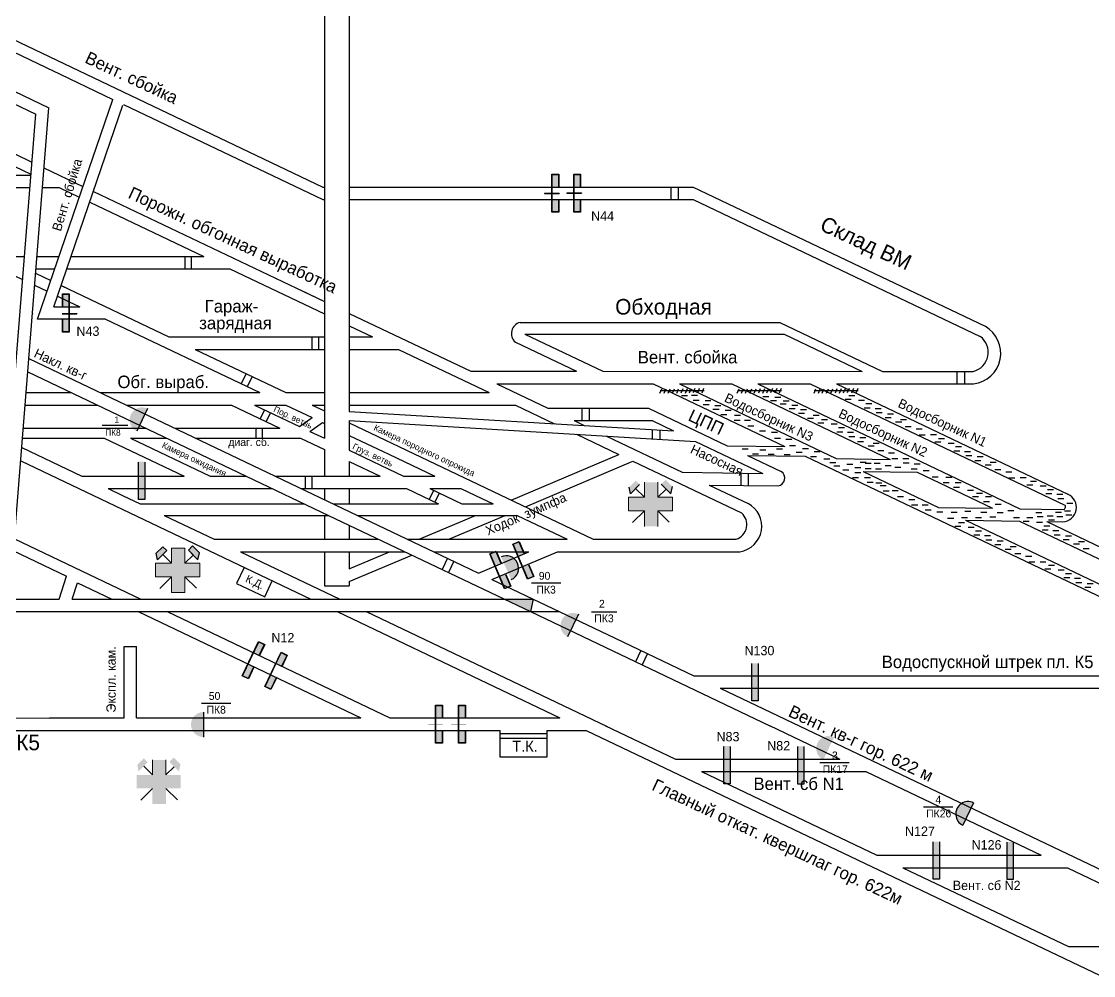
# Model space of a CAD drawing. Header units: millimetres. Extents: x -1214 to 292, y -473 to 324.
# Drawn here: x -531.7 to -187.9, y -313 to -7.1 of the extents above; entities that cross this region are included whole.
import ezdxf

# ---------------------------------------------------------------- set-up
doc = ezdxf.new("R2010")
doc.units = ezdxf.units.MM
for name, color, linetype in [('Двери', 7, 'Continuous'), ('Заслоны', 7, 'Continuous'), ('Номера перемычек', 7, 'Continuous'), ('Перемычки', 7, 'Continuous'), ('Пожарные арки', 7, 'Continuous'), ('Пункты ВГК', 7, 'Continuous')]:
    doc.layers.add(name, color=color, linetype=linetype)

msp = doc.modelspace()

# ---------------------------------------------------------------- hatches: boundary and pattern name
for points in [[(-367.56, -192.29), (-376.85, -192.29), (-368.46, -196.29)], [(-401.26, -232.31), (-401.26, -232.46), (-398.94, -232.46), (-398.94, -232.31)], [(-396.58, -232.46), (-396.58, -232.31), (-398.84, -232.31), (-398.84, -232.46)], [(-393.85, -232.31), (-393.85, -232.46), (-391.53, -232.46), (-391.53, -232.31)], [(-389.17, -232.46), (-389.17, -232.31), (-391.43, -232.31), (-391.43, -232.46)]]:
    msp.add_hatch(color=256).paths.add_polyline_path(points)
at = {"layer": 'Двери'}
h = msp.add_hatch(color=256, dxfattribs=at)
h.paths.add_polyline_path([(-359.41, -60.15), (-359.41, -56.05), (-361.61, -56.05), (-361.61, -60.15), (-361.51, -60.15), (-361.51, -56.15), (-359.51, -56.15), (-359.51, -60.15)])
h.paths.add_polyline_path([(-361.51, -64.15), (-361.51, -60.15), (-361.61, -60.15), (-361.61, -64.15)])
h.paths.add_polyline_path([(-359.41, -68.25), (-359.41, -64.15), (-359.51, -64.15), (-359.51, -68.15), (-361.51, -68.15), (-361.51, -64.15), (-361.61, -64.15), (-361.61, -68.25)])
h = msp.add_hatch(color=3, dxfattribs=at)
h.paths.add_polyline_path([(-359.51, -56.15), (-361.51, -56.15), (-361.51, -60.15), (-359.51, -60.15)])
h.paths.add_polyline_path([(-361.51, -68.15), (-359.51, -68.15), (-359.51, -64.15), (-361.51, -64.15)])
h = msp.add_hatch(color=256, dxfattribs=at)
h.paths.add_polyline_path([(-352.39, -60.15), (-352.39, -56.05), (-354.59, -56.05), (-354.59, -60.15), (-354.49, -60.15), (-354.49, -56.15), (-352.49, -56.15), (-352.49, -60.15)])
h.paths.add_polyline_path([(-354.49, -64.15), (-354.49, -60.15), (-354.59, -60.15), (-354.59, -64.15)])
h.paths.add_polyline_path([(-352.39, -68.25), (-352.39, -64.15), (-352.49, -64.15), (-352.49, -68.15), (-354.49, -68.15), (-354.49, -64.15), (-354.59, -64.15), (-354.59, -68.25)])
h = msp.add_hatch(color=3, dxfattribs=at)
h.paths.add_polyline_path([(-352.49, -56.15), (-354.49, -56.15), (-354.49, -60.15), (-352.49, -60.15)])
h.paths.add_polyline_path([(-354.49, -68.15), (-352.49, -68.15), (-352.49, -64.15), (-354.49, -64.15)])
h = msp.add_hatch(color=256, dxfattribs=at)
h.paths.add_polyline_path([(-518.53, -102.55), (-518.53, -106.65), (-516.33, -106.65), (-516.33, -102.55), (-516.43, -102.55), (-516.43, -106.55), (-518.43, -106.55), (-518.43, -102.55)])
h.paths.add_polyline_path([(-516.43, -98.55), (-516.43, -102.55), (-516.33, -102.55), (-516.33, -98.55)])
h.paths.add_polyline_path([(-518.53, -94.45), (-518.53, -98.55), (-518.43, -98.55), (-518.43, -94.55), (-516.43, -94.55), (-516.43, -98.55), (-516.33, -98.55), (-516.33, -94.45)])
h = msp.add_hatch(color=3, dxfattribs=at)
h.paths.add_polyline_path([(-518.43, -106.55), (-516.43, -106.55), (-516.43, -102.55), (-518.43, -102.55)])
h.paths.add_polyline_path([(-516.43, -94.55), (-518.43, -94.55), (-518.43, -98.55), (-516.43, -98.55)])
h = msp.add_hatch(color=256, dxfattribs=at)
h.paths.add_polyline_path([(-492.06, -160.45), (-492.06, -156.35), (-492.16, -156.35), (-492.16, -160.35), (-494.16, -160.35), (-494.16, -156.35), (-494.26, -156.35), (-494.26, -160.45)])
h.paths.add_polyline_path([(-492.16, -156.35), (-492.06, -156.35), (-492.06, -148.25), (-494.26, -148.25), (-494.26, -156.35), (-494.16, -156.35), (-494.16, -148.35), (-492.16, -148.35)])
h = msp.add_hatch(color=3, dxfattribs=at)
h.paths.add_polyline_path([(-494.16, -160.35), (-492.16, -160.35), (-492.16, -156.35), (-494.16, -156.35)])
h.paths.add_polyline_path([(-492.16, -152.35), (-494.16, -152.35), (-494.16, -156.35), (-492.16, -156.35)])
h.paths.add_polyline_path([(-492.16, -152.35), (-492.16, -148.35), (-494.16, -148.35), (-494.16, -152.35)])
h = msp.add_hatch(color=256, dxfattribs=at)
h.paths.add_polyline_path([(-370.52, -177.57), (-372.1, -173.79), (-374.13, -174.64), (-372.54, -178.42), (-372.45, -178.38), (-374, -174.69), (-372.16, -173.92), (-370.61, -177.61)])
h.paths.add_polyline_path([(-370.9, -182.07), (-372.45, -178.38), (-372.54, -178.42), (-371, -182.11)])
h.paths.add_polyline_path([(-367.38, -185.04), (-368.97, -181.26), (-369.06, -181.29), (-367.51, -184.98), (-369.35, -185.76), (-370.9, -182.07), (-371, -182.11), (-369.41, -185.89)])
h = msp.add_hatch(color=3, dxfattribs=at)
h.paths.add_polyline_path([(-372.16, -173.92), (-374, -174.69), (-372.45, -178.38), (-370.61, -177.61)])
h.paths.add_polyline_path([(-369.35, -185.76), (-367.51, -184.98), (-369.06, -181.29), (-370.9, -182.07)])
h = msp.add_hatch(color=256, dxfattribs=at)
h.paths.add_polyline_path([(-377.89, -180.67), (-379.48, -176.89), (-381.51, -177.74), (-379.92, -181.52), (-379.83, -181.48), (-381.38, -177.79), (-379.53, -177.02), (-377.98, -180.71)])
h.paths.add_polyline_path([(-378.28, -185.17), (-379.83, -181.48), (-379.92, -181.52), (-378.37, -185.21)])
h.paths.add_polyline_path([(-374.75, -188.13), (-376.34, -184.35), (-376.43, -184.39), (-374.89, -188.08), (-376.73, -188.86), (-378.28, -185.17), (-378.37, -185.21), (-376.78, -188.99)])
h = msp.add_hatch(color=3, dxfattribs=at)
h.paths.add_polyline_path([(-379.53, -177.02), (-381.38, -177.79), (-379.83, -181.48), (-377.98, -180.71)])
h.paths.add_polyline_path([(-376.73, -188.86), (-374.89, -188.08), (-376.43, -184.39), (-378.28, -185.17)])
h = msp.add_hatch(color=256, dxfattribs=at)
h.paths.add_polyline_path([(-455.43, -210.51), (-453.66, -206.81), (-455.65, -205.87), (-457.41, -209.57), (-457.32, -209.61), (-455.6, -206), (-453.8, -206.86), (-455.52, -210.47)])
h.paths.add_polyline_path([(-459.05, -213.22), (-457.32, -209.61), (-457.41, -209.57), (-459.14, -213.18)])
h.paths.add_polyline_path([(-458.92, -217.83), (-457.15, -214.12), (-457.24, -214.08), (-458.96, -217.69), (-460.77, -216.83), (-459.05, -213.22), (-459.14, -213.18), (-460.9, -216.88)])
h = msp.add_hatch(color=3, dxfattribs=at)
h.paths.add_polyline_path([(-453.8, -206.86), (-455.6, -206), (-457.32, -209.61), (-455.52, -210.47)])
h.paths.add_polyline_path([(-460.77, -216.83), (-458.96, -217.69), (-457.24, -214.08), (-459.05, -213.22)])
h = msp.add_hatch(color=256, dxfattribs=at)
h.paths.add_polyline_path([(-448.21, -213.96), (-446.44, -210.26), (-448.43, -209.31), (-450.19, -213.01), (-450.1, -213.05), (-448.38, -209.44), (-446.58, -210.3), (-448.3, -213.91)])
h.paths.add_polyline_path([(-451.82, -216.66), (-450.1, -213.05), (-450.19, -213.01), (-451.92, -216.62)])
h.paths.add_polyline_path([(-451.69, -221.27), (-449.93, -217.57), (-450.02, -217.53), (-451.74, -221.14), (-453.55, -220.27), (-451.82, -216.66), (-451.92, -216.62), (-453.68, -220.32)])
h = msp.add_hatch(color=3, dxfattribs=at)
h.paths.add_polyline_path([(-446.58, -210.3), (-448.38, -209.44), (-450.1, -213.05), (-448.3, -213.91)])
h.paths.add_polyline_path([(-453.55, -220.27), (-451.74, -221.14), (-450.02, -217.53), (-451.82, -216.66)])
h = msp.add_hatch(color=256, dxfattribs=at)
h.paths.add_polyline_path([(-396.72, -230.38), (-396.72, -226.28), (-398.92, -226.28), (-398.92, -230.38), (-398.82, -230.38), (-398.82, -226.38), (-396.82, -226.38), (-396.82, -230.38)])
h.paths.add_polyline_path([(-398.82, -234.38), (-398.82, -230.38), (-398.92, -230.38), (-398.92, -234.38)])
h.paths.add_polyline_path([(-396.72, -238.48), (-396.72, -234.38), (-396.82, -234.38), (-396.82, -238.38), (-398.82, -238.38), (-398.82, -234.38), (-398.92, -234.38), (-398.92, -238.48)])
h = msp.add_hatch(color=3, dxfattribs=at)
h.paths.add_polyline_path([(-396.82, -226.38), (-398.82, -226.38), (-398.82, -230.38), (-396.82, -230.38)])
h.paths.add_polyline_path([(-398.82, -238.38), (-396.82, -238.38), (-396.82, -234.38), (-398.82, -234.38)])
h = msp.add_hatch(color=256, dxfattribs=at)
h.paths.add_polyline_path([(-389.31, -230.38), (-389.31, -226.28), (-391.51, -226.28), (-391.51, -230.38), (-391.41, -230.38), (-391.41, -226.38), (-389.41, -226.38), (-389.41, -230.38)])
h.paths.add_polyline_path([(-391.41, -234.38), (-391.41, -230.38), (-391.51, -230.38), (-391.51, -234.38)])
h.paths.add_polyline_path([(-389.31, -238.48), (-389.31, -234.38), (-389.41, -234.38), (-389.41, -238.38), (-391.41, -238.38), (-391.41, -234.38), (-391.51, -234.38), (-391.51, -238.48)])
h = msp.add_hatch(color=3, dxfattribs=at)
h.paths.add_polyline_path([(-389.41, -226.38), (-391.41, -226.38), (-391.41, -230.38), (-389.41, -230.38)])
h.paths.add_polyline_path([(-391.41, -238.38), (-389.41, -238.38), (-389.41, -234.38), (-391.41, -234.38)])
at = {"layer": 'Заслоны'}
h = msp.add_hatch(color=7, dxfattribs=at)
h.paths.add_polyline_path([(-491.27, -131.21, 0.267949), (-495.26, -131.53), (-492.14, -133.02)])
h.paths.add_polyline_path([(-492.14, -133.02), (-495.26, -131.53, 0.267949), (-496.98, -135.14), (-493.86, -136.63)])
h.paths.add_polyline_path([(-493.86, -136.63), (-496.98, -135.14, 0.267949), (-494.72, -138.44)])
h = msp.add_hatch(color=7, dxfattribs=at)
h.paths.add_polyline_path([(-374.66, -186.01, 0.267949), (-372.3, -182.78), (-375.47, -184.19)])
h.paths.add_polyline_path([(-375.47, -184.19), (-372.3, -182.78, 0.267949), (-373.93, -179.12), (-377.09, -180.53)])
h.paths.add_polyline_path([(-377.09, -180.53), (-373.93, -179.12, 0.267949), (-377.9, -178.7)])
h = msp.add_hatch(color=7, dxfattribs=at)
h.paths.add_polyline_path([(-353.12, -197.12, 0.267949), (-357.11, -197.44), (-353.98, -198.93)])
h.paths.add_polyline_path([(-353.98, -198.93), (-357.11, -197.44, 0.267949), (-358.83, -201.05), (-355.7, -202.54)])
h.paths.add_polyline_path([(-355.7, -202.54), (-358.83, -201.05, 0.267949), (-356.57, -204.34)])
h = msp.add_hatch(color=7, dxfattribs=at)
h.paths.add_polyline_path([(-473.31, -228.48, 0.267949), (-476.78, -230.48), (-473.31, -230.48)])
h.paths.add_polyline_path([(-473.31, -230.48), (-476.78, -230.48, 0.267949), (-476.78, -234.48), (-473.31, -234.48)])
h.paths.add_polyline_path([(-473.31, -234.48), (-476.78, -234.48, 0.267949), (-473.31, -236.48)])
h = msp.add_hatch(color=7, dxfattribs=at)
h.paths.add_polyline_path([(-271.13, -236.54, 0.267949), (-275.12, -236.86), (-271.99, -238.35)])
h.paths.add_polyline_path([(-271.99, -238.35), (-275.12, -236.86, 0.267949), (-276.84, -240.47), (-273.71, -241.96)])
h.paths.add_polyline_path([(-273.71, -241.96), (-276.84, -240.47, 0.267949), (-274.57, -243.77)])
h = msp.add_hatch(color=7, dxfattribs=at)
h.paths.add_polyline_path([(-226.39, -257.56, 0.267949), (-230.38, -257.87), (-227.25, -259.36)])
h.paths.add_polyline_path([(-227.25, -259.36), (-230.38, -257.87, 0.267949), (-232.1, -261.48), (-228.97, -262.97)])
h.paths.add_polyline_path([(-228.97, -262.97), (-232.1, -261.48, 0.267949), (-229.83, -264.78)])
at = {"layer": 'Перемычки'}
h = msp.add_hatch(color=256, dxfattribs=at)
h.paths.add_polyline_path([(-295.36, -225.01), (-295.36, -220.91), (-295.46, -220.91), (-295.46, -224.91), (-297.46, -224.91), (-297.46, -220.91), (-297.56, -220.91), (-297.56, -225.01)])
h.paths.add_polyline_path([(-295.46, -220.91), (-295.36, -220.91), (-295.36, -212.81), (-297.56, -212.81), (-297.56, -220.91), (-297.46, -220.91), (-297.46, -212.91), (-295.46, -212.91)])
h = msp.add_hatch(color=3, dxfattribs=at)
h.paths.add_polyline_path([(-297.46, -224.91), (-295.46, -224.91), (-295.46, -220.91), (-297.46, -220.91)])
h.paths.add_polyline_path([(-295.46, -216.91), (-297.46, -216.91), (-297.46, -220.91), (-295.46, -220.91)])
h.paths.add_polyline_path([(-295.46, -216.91), (-295.46, -212.91), (-297.46, -212.91), (-297.46, -216.91)])
h = msp.add_hatch(color=256, dxfattribs=at)
h.paths.add_polyline_path([(-304.38, -251.58), (-304.38, -247.48), (-304.48, -247.48), (-304.48, -251.48), (-306.48, -251.48), (-306.48, -247.48), (-306.58, -247.48), (-306.58, -251.58)])
h.paths.add_polyline_path([(-304.48, -247.48), (-304.38, -247.48), (-304.38, -239.38), (-306.58, -239.38), (-306.58, -247.48), (-306.48, -247.48), (-306.48, -239.48), (-304.48, -239.48)])
h = msp.add_hatch(color=3, dxfattribs=at)
h.paths.add_polyline_path([(-306.48, -251.48), (-304.48, -251.48), (-304.48, -247.48), (-306.48, -247.48)])
h.paths.add_polyline_path([(-304.48, -243.48), (-306.48, -243.48), (-306.48, -247.48), (-304.48, -247.48)])
h.paths.add_polyline_path([(-304.48, -243.48), (-304.48, -239.48), (-306.48, -239.48), (-306.48, -243.48)])
h = msp.add_hatch(color=256, dxfattribs=at)
h.paths.add_polyline_path([(-280.68, -251.67), (-280.68, -247.57), (-280.78, -247.57), (-280.78, -251.57), (-282.78, -251.57), (-282.78, -247.57), (-282.88, -247.57), (-282.88, -251.67)])
h.paths.add_polyline_path([(-280.78, -247.57), (-280.68, -247.57), (-280.68, -239.47), (-282.88, -239.47), (-282.88, -247.57), (-282.78, -247.57), (-282.78, -239.57), (-280.78, -239.57)])
h = msp.add_hatch(color=3, dxfattribs=at)
h.paths.add_polyline_path([(-282.78, -251.57), (-280.78, -251.57), (-280.78, -247.57), (-282.78, -247.57)])
h.paths.add_polyline_path([(-280.78, -243.57), (-282.78, -243.57), (-282.78, -247.57), (-280.78, -247.57)])
h.paths.add_polyline_path([(-280.78, -243.57), (-280.78, -239.57), (-282.78, -239.57), (-282.78, -243.57)])
h = msp.add_hatch(color=256, dxfattribs=at)
h.paths.add_polyline_path([(-237.26, -282.19), (-237.26, -278.09), (-237.36, -278.09), (-237.36, -282.09), (-239.36, -282.09), (-239.36, -278.09), (-239.46, -278.09), (-239.46, -282.19)])
h.paths.add_polyline_path([(-237.36, -278.09), (-237.26, -278.09), (-237.26, -269.99), (-239.46, -269.99), (-239.46, -278.09), (-239.36, -278.09), (-239.36, -270.09), (-237.36, -270.09)])
h = msp.add_hatch(color=3, dxfattribs=at)
h.paths.add_polyline_path([(-239.36, -282.09), (-237.36, -282.09), (-237.36, -278.09), (-239.36, -278.09)])
h.paths.add_polyline_path([(-237.36, -274.09), (-239.36, -274.09), (-239.36, -278.09), (-237.36, -278.09)])
h.paths.add_polyline_path([(-237.36, -274.09), (-237.36, -270.09), (-239.36, -270.09), (-239.36, -274.09)])
h = msp.add_hatch(color=256, dxfattribs=at)
h.paths.add_polyline_path([(-213.56, -282.29), (-213.56, -278.19), (-213.66, -278.19), (-213.66, -282.19), (-215.66, -282.19), (-215.66, -278.19), (-215.76, -278.19), (-215.76, -282.29)])
h.paths.add_polyline_path([(-213.66, -278.19), (-213.56, -278.19), (-213.56, -270.09), (-215.76, -270.09), (-215.76, -278.19), (-215.66, -278.19), (-215.66, -270.19), (-213.66, -270.19)])
h = msp.add_hatch(color=3, dxfattribs=at)
h.paths.add_polyline_path([(-215.66, -282.19), (-213.66, -282.19), (-213.66, -278.19), (-215.66, -278.19)])
h.paths.add_polyline_path([(-213.66, -274.19), (-215.66, -274.19), (-215.66, -278.19), (-213.66, -278.19)])
h.paths.add_polyline_path([(-213.66, -274.19), (-213.66, -270.19), (-215.66, -270.19), (-215.66, -274.19)])
at = {"layer": 'Пункты ВГК'}
h = msp.add_hatch(color=256, dxfattribs=at)
h.paths.add_polyline_path([(-325.16, -154.04), (-326.54, -155.42), (-323.48, -158.48), (-322.96, -156.2)])
h.paths.add_polyline_path([(-333.47, -155.52), (-334.68, -154.3), (-336.82, -156.36), (-336.43, -158.48)])
for points in [[(-327.62, -159.6), (-327.62, -154.81), (-331.94, -154.81), (-331.94, -159.6), (-337.02, -159.6), (-337.02, -163.93), (-331.94, -163.93), (-331.94, -168.94), (-327.62, -168.94), (-327.62, -163.93), (-322.88, -163.93), (-322.88, -159.6)], [(-479.24, -180.79), (-479.24, -175.99), (-483.56, -175.99), (-483.56, -180.79), (-488.64, -180.79), (-488.64, -185.11), (-483.56, -185.11), (-483.56, -190.13), (-479.24, -190.13), (-479.24, -185.11), (-474.5, -185.11), (-474.5, -180.79)], [(-485.33, -248.63), (-485.33, -243.83), (-489.66, -243.83), (-489.66, -248.63), (-494.73, -248.63), (-494.73, -252.96), (-489.66, -252.96), (-489.66, -257.97), (-485.33, -257.97), (-485.33, -252.96), (-480.59, -252.96), (-480.59, -248.63)]]:
    msp.add_hatch(color=1, dxfattribs=at).paths.add_polyline_path(points)
h = msp.add_hatch(color=256, dxfattribs=at)
h.paths.add_polyline_path([(-476.78, -175.22), (-478.16, -176.6), (-475.1, -179.66), (-474.58, -177.39)])
h.paths.add_polyline_path([(-485.09, -176.7), (-486.3, -175.49), (-488.44, -177.54), (-488.05, -179.66)])
h = msp.add_hatch(color=256, dxfattribs=at)
h.paths.add_polyline_path([(-482.87, -243.07), (-484.25, -244.45), (-481.19, -247.51), (-480.67, -245.23)])
h.paths.add_polyline_path([(-491.18, -244.54), (-492.39, -243.33), (-494.53, -245.39), (-494.14, -247.51)])

# ---------------------------------------------------------------- linework, layer by layer
for p, q in [((-434.56, 76.89), (-434.56, -140.72)), ((-426.56, 76.89), (-426.56, -132.09)), ((-1038.61, 63.75), (-517.19, -184.93)), ((-544.56, -7.94), (-435.08, -60.15)), ((-544.56, -11.94), (-521.31, -23.03)), ((-570.37, -16.19), (-527.1, -36.82)), ((-566.78, -13.84), (-522.92, -34.76)), ((-521.97, -22.71), (-502.4, -32.04)), ((-526.53, -102.48), (-502.4, -32.04)), ((-521.26, -98.56), (-499.13, -33.95)), ((-498.98, -33.68), (-435.08, -64.15)), ((-537.78, -171.11), (-527.1, -36.82)), ((-533.92, -172.95), (-522.92, -34.76)), ((-544.56, -44.4), (-528.32, -52.15)), ((-544.56, -48.4), (-528.63, -56)), ((-524.45, -53.99), (-511.96, -59.95)), ((-544.56, -56.31), (-528.65, -56.32)), ((-544.56, -60.31), (-528.97, -60.32)), ((-524.96, -60.32), (-519.57, -60.32)), ((-519.57, -60.32), (-513.14, -63.38)), ((-508.59, -61.56), (-434.56, -96.86)), ((-435.08, -60.15), (-434.56, -60.15)), ((-426.56, -60.15), (-316.3, -60.15)), ((-316.3, -60.15), (-222.69, -104.8)), ((-509.76, -65), (-473.24, -82.42)), ((-435.08, -64.15), (-434.56, -64.15)), ((-426.56, -64.15), (-316.3, -64.15)), ((-316.3, -64.15), (-224.24, -108.06)), ((-538.44, -82.41), (-530.73, -82.41)), ((-526.71, -82.41), (-519.66, -82.41)), ((-515.73, -82.41), (-473.24, -82.42)), ((-515.73, -82.41), (-515.22, -82.41)), ((-544.56, -83.49), (-531.32, -89.81)), ((-527.14, -87.8), (-522.3, -90.11)), ((-527.03, -86.41), (-521.03, -86.41)), ((-517.1, -86.41), (-464.85, -86.42)), ((-517.1, -86.41), (-516.24, -86.41)), ((-464.85, -86.42), (-434.56, -100.86)), ((-527.45, -91.65), (-523.47, -93.55)), ((-518.92, -91.72), (-484.37, -108.2)), ((-518.92, -91.72), (-517.73, -92.29)), ((-520.1, -95.16), (-514.13, -98)), ((-442.34, -93.15), (-434.56, -96.86)), ((-521.26, -98.56), (-512.97, -98.56)), ((-515.22, -97.48), (-512.97, -98.56)), ((-504.75, -102.48), (-526.53, -102.48)), ((-504.75, -102.48), (-455.29, -126.06)), ((-426.56, -100.68), (-387.64, -119.24)), ((-426.56, -104.68), (-419.16, -108.21)), ((-371.77, -103.56), (-288.55, -103.57)), ((-288.55, -103.57), (-255.65, -119.26)), ((-484.37, -108.2), (-434.56, -108.2)), ((-426.56, -108.2), (-419.16, -108.21)), ((-373.3, -109.88), (-353.66, -119.24)), ((-370.32, -107.3), (-287.15, -107.31)), ((-370.32, -107.3), (-345.27, -119.24)), ((-287.15, -107.31), (-262.1, -119.26)), ((-475.98, -112.2), (-434.56, -112.2)), ((-475.98, -112.2), (-446.9, -126.06)), ((-426.56, -112.2), (-410.77, -112.21)), ((-410.77, -112.21), (-381.71, -126.07)), ((-529.32, -115.15), (-450.28, -152.84)), ((-529.66, -119.42), (-459.58, -152.84)), ((-387.64, -119.24), (-376.74, -119.24)), ((-387.64, -119.24), (-353.66, -119.24)), ((-345.27, -119.24), (-262.1, -119.26)), ((-345.27, -119.24), (-295.08, -119.25)), ((-255.65, -119.26), (-226.51, -119.26)), ((-379.25, -123.24), (-329.09, -123.25)), ((-379.25, -123.24), (-366.6, -123.24)), ((-379.25, -123.24), (-362.87, -131.05)), ((-333.05, -123.25), (-329.09, -123.25)), ((-329.09, -123.25), (-286.88, -143.38)), ((-320.7, -123.25), (-270.49, -147.2)), ((-320.7, -123.25), (-303.93, -123.25)), ((-303.93, -123.25), (-253.14, -147.47)), ((-295.54, -123.25), (-227.14, -155.87)), ((-295.54, -123.25), (-278.76, -123.25)), ((-278.76, -123.25), (-197.09, -162.2)), ((-270.37, -123.25), (-195.96, -158.74)), ((-270.37, -123.25), (-226.42, -123.26)), ((-530.19, -126.06), (-515.72, -126.06)), ((-506.43, -126.06), (-455.29, -126.06)), ((-446.9, -126.06), (-434.56, -126.07)), ((-426.56, -126.07), (-381.71, -126.07)), ((-326.49, -124.94), (-327.1, -126.33)), ((-312.82, -125.47), (-326.91, -125.48)), ((-325.1, -124.94), (-325.71, -126.33)), ((-323.83, -124.94), (-324.43, -126.33)), ((-322.43, -124.94), (-323.04, -126.33)), ((-321.09, -124.95), (-321.7, -126.35)), ((-319.62, -124.88), (-320.23, -126.28)), ((-320.06, -126.98), (-318.14, -126.98)), ((-318.28, -124.9), (-318.89, -126.3)), ((-317, -124.86), (-317.61, -126.25)), ((-316.8, -126.85), (-314.88, -126.85)), ((-315.73, -124.79), (-316.34, -126.18)), ((-314.35, -124.8), (-314.96, -126.2)), ((-312.96, -124.8), (-313.57, -126.2)), ((-301.66, -124.94), (-302.27, -126.33)), ((-287.99, -125.47), (-302.08, -125.48)), ((-300.26, -124.94), (-300.87, -126.33)), ((-298.99, -124.94), (-299.6, -126.33)), ((-297.6, -124.94), (-298.21, -126.33)), ((-296.26, -124.95), (-296.87, -126.35)), ((-294.79, -124.88), (-295.4, -126.28)), ((-293.45, -124.9), (-294.06, -126.3)), ((-292.17, -124.86), (-292.78, -126.25)), ((-290.9, -124.79), (-291.51, -126.18)), ((-289.52, -124.8), (-290.13, -126.2)), ((-288.13, -124.8), (-288.74, -126.2)), ((-277.06, -124.94), (-277.67, -126.33)), ((-263.39, -125.47), (-277.48, -125.48)), ((-275.67, -124.94), (-276.27, -126.33)), ((-274.39, -124.94), (-275, -126.33)), ((-273, -124.94), (-273.61, -126.33)), ((-271.66, -124.95), (-272.27, -126.35)), ((-270.19, -124.88), (-270.8, -126.28)), ((-268.85, -124.9), (-269.46, -126.3)), ((-267.57, -124.86), (-268.18, -126.25)), ((-266.3, -124.79), (-266.91, -126.18)), ((-266.4, -126.99), (-264.47, -126.99)), ((-264.92, -124.8), (-265.53, -126.2)), ((-263.53, -124.8), (-264.14, -126.2)), ((-530.5, -130.06), (-507.34, -130.06)), ((-498.04, -130.06), (-464.37, -130.06)), ((-464.37, -130.06), (-448.83, -137.48)), ((-456.9, -130.06), (-442.52, -136.92)), ((-456.9, -130.06), (-446.9, -130.06)), ((-446.9, -130.06), (-438.51, -134.07)), ((-438.51, -130.07), (-434.56, -131.95)), ((-438.51, -130.07), (-434.56, -130.07)), ((-426.56, -130.07), (-373.32, -130.07)), ((-373.32, -130.07), (-360.8, -136.04)), ((-316.32, -128.44), (-314.39, -128.44)), ((-313.12, -129.93), (-311.2, -129.93)), ((-312.51, -128.58), (-310.59, -128.58)), ((-309.41, -130.2), (-307.48, -130.2)), ((-293.99, -127.28), (-292.06, -127.28)), ((-291.55, -128.59), (-289.62, -128.59)), ((-290.14, -127.48), (-288.21, -127.48)), ((-288.38, -129.64), (-286.46, -129.64)), ((-287.44, -128.7), (-285.51, -128.7)), ((-284.67, -130.05), (-282.74, -130.05)), ((-267.55, -128.13), (-265.62, -128.13)), ((-263.29, -128.47), (-261.37, -128.47)), ((-260.91, -129.59), (-258.98, -129.59)), ((-426.56, -132.09), (-322.64, -138.33)), ((-362.87, -131.05), (-330.63, -131.05)), ((-330.63, -131.05), (-305.41, -143.08)), ((-309.95, -131.42), (-308.02, -131.42)), ((-307.45, -133.11), (-305.52, -133.11)), ((-306.03, -131.69), (-304.1, -131.69)), ((-303.06, -133.31), (-301.13, -133.31)), ((-285.55, -131.19), (-283.62, -131.19)), ((-282.51, -132.61), (-280.58, -132.61)), ((-281.9, -131.46), (-279.97, -131.46)), ((-277.84, -133.35), (-275.92, -133.35)), ((-261.45, -130.94), (-259.52, -130.94)), ((-258, -131.14), (-256.07, -131.14)), ((-257.6, -132.49), (-255.67, -132.49)), ((-254.76, -134.04), (-252.83, -134.04)), ((-254.02, -132.83), (-252.09, -132.83)), ((-531.09, -137.47), (-491.79, -137.47)), ((-482.5, -137.47), (-466.59, -137.48)), ((-466.59, -137.48), (-448.83, -137.48)), ((-442.52, -136.92), (-438.51, -134.07)), ((-439.19, -138.51), (-435.18, -135.66)), ((-435.18, -135.66), (-434.56, -135.95)), ((-426.56, -135.05), (-315.55, -141.71)), ((-426.56, -135.05), (-426.56, -144.53)), ((-426.56, -135.77), (-348.34, -173.07)), ((-354.48, -135.05), (-351.21, -136.61)), ((-354.48, -135.05), (-329.5, -135.05)), ((-329.5, -135.05), (-322.64, -138.33)), ((-303.19, -134.93), (-301.27, -134.93)), ((-299.88, -134.86), (-297.96, -134.86)), ((-298.73, -136.75), (-296.81, -136.75)), ((-279.67, -134.23), (-277.74, -134.23)), ((-276.36, -135.78), (-274.43, -135.78)), ((-275.21, -134.64), (-273.28, -134.64)), ((-272.1, -136.12), (-270.18, -136.12)), ((-269.71, -137.24), (-267.79, -137.24)), ((-251.38, -135.46), (-249.45, -135.46)), ((-249.83, -134.65), (-247.9, -134.65)), ((-248.34, -136.94), (-246.41, -136.94)), ((-531.35, -140.64), (-505.1, -140.64)), ((-505.1, -140.64), (-479.52, -152.84)), ((-496.71, -140.64), (-471.13, -152.84)), ((-496.71, -140.64), (-485.15, -140.64)), ((-475.86, -140.64), (-442.19, -140.64)), ((-442.19, -140.64), (-434.56, -144.28)), ((-439.19, -138.51), (-434.56, -140.72)), ((-426.56, -139.77), (-413.93, -145.79)), ((-426.56, -139.77), (-415.45, -145.07)), ((-353.72, -139.42), (-340.11, -145.91)), ((-344.13, -139.99), (-319.85, -151.57)), ((-295.08, -138.31), (-293.15, -138.31)), ((-291.16, -138.71), (-289.23, -138.71)), ((-290.28, -140.67), (-288.35, -140.67)), ((-270.26, -138.59), (-268.33, -138.59)), ((-266.81, -138.79), (-264.88, -138.79)), ((-266.4, -140.14), (-264.48, -140.14)), ((-262.82, -140.48), (-260.9, -140.48)), ((-244.83, -137.69), (-242.9, -137.69)), ((-243.81, -139.58), (-241.89, -139.58)), ((-240.23, -139.51), (-238.31, -139.51)), ((-237.68, -140.75), (-235.75, -140.75)), ((-531.58, -143.63), (-512.29, -152.84)), ((-434.56, -144.28), (-434.56, -152.84)), ((-315.55, -141.71), (-294.01, -151.98)), ((-305.41, -143.08), (-286.88, -143.38)), ((-300.55, -144.11), (-298.62, -144.11)), ((-289.6, -144.11), (-287.68, -144.11)), ((-286.56, -140.94), (-284.64, -140.94)), ((-285.42, -143.03), (-283.49, -143.03)), ((-281.29, -143.98), (-279.37, -143.98)), ((-263.57, -141.69), (-261.64, -141.69)), ((-260.19, -143.11), (-258.26, -143.11)), ((-258.64, -142.3), (-256.71, -142.3)), ((-238.83, -141.89), (-236.9, -141.89)), ((-234.57, -142.23), (-232.64, -142.23)), ((-232.18, -143.35), (-230.26, -143.35)), ((-426.56, -144.53), (-409.14, -152.84)), ((-413.93, -145.79), (-399.14, -152.84)), ((-374.62, -160.54), (-340.11, -145.91)), ((-298.9, -146.19), (-288.05, -151.37)), ((-298.9, -146.19), (-280.37, -146.48)), ((-297.24, -145.73), (-295.31, -145.73)), ((-294.94, -144.38), (-293.01, -144.38)), ((-292.24, -145.8), (-290.31, -145.8)), ((-287.17, -145.94), (-285.25, -145.94)), ((-283.32, -145.19), (-281.39, -145.19)), ((-280.37, -146.48), (-132.82, -216.86)), ((-278.73, -146.54), (-276.8, -146.54)), ((-277.51, -144.99), (-275.59, -144.99)), ((-274.44, -147.29), (-272.52, -147.29)), ((-270.49, -147.2), (-253.14, -147.47)), ((-257.15, -144.59), (-255.22, -144.59)), ((-253.64, -145.34), (-251.71, -145.34)), ((-252.62, -147.23), (-250.7, -147.23)), ((-249.04, -147.16), (-247.12, -147.16)), ((-232.72, -144.7), (-230.8, -144.7)), ((-229.28, -144.9), (-227.35, -144.9)), ((-228.87, -146.25), (-226.95, -146.25)), ((-226.04, -147.8), (-224.11, -147.8)), ((-225.29, -146.59), (-223.37, -146.59)), ((-531.92, -147.9), (-438.85, -192.29)), ((-426.56, -148.1), (-416.61, -152.84)), ((-426.56, -148.1), (-426.56, -152.49)), ((-370.11, -162.69), (-335.6, -148.06)), ((-335.6, -148.06), (-300.78, -164.66)), ((-272.48, -148.51), (-270.56, -148.51)), ((-271.2, -149.52), (-269.27, -149.52)), ((-268.3, -150.87), (-266.37, -150.87)), ((-267.08, -148.98), (-265.15, -148.98)), ((-264.45, -150.06), (-262.52, -150.06)), ((-262.76, -148.37), (-260.83, -148.37)), ((-261.2, -148.65), (-259.28, -148.65)), ((-261.2, -150.4), (-259.28, -150.4)), ((-258.3, -148.65), (-256.37, -148.65)), ((-257.83, -150.47), (-255.9, -150.47)), ((-254.72, -149.39), (-252.79, -149.39)), ((-251.61, -149.99), (-249.68, -149.99)), ((-248.98, -148.58), (-247.05, -148.58)), ((-246.41, -150.47), (-244.48, -150.47)), ((-245.46, -148.91), (-243.54, -148.91)), ((-242.61, -151.08), (-240.68, -151.08)), ((-222.66, -149.22), (-220.73, -149.22)), ((-221.1, -148.41), (-219.18, -148.41)), ((-219.62, -150.7), (-217.69, -150.7)), ((-512.29, -152.84), (-479.52, -152.84)), ((-471.13, -152.84), (-459.58, -152.84)), ((-459.58, -152.84), (-433.2, -165.42)), ((-450.28, -152.84), (-416.61, -152.84)), ((-450.28, -152.84), (-447.73, -152.84)), ((-450.28, -152.84), (-423.91, -165.42)), ((-426.56, -152.49), (-426.56, -152.84)), ((-409.14, -152.84), (-399.14, -152.84)), ((-319.85, -151.57), (-294.01, -151.98)), ((-265.27, -153.29), (-263.34, -153.29)), ((-264.45, -151.68), (-262.52, -151.68)), ((-261.84, -151.32), (-244.49, -151.6)), ((-261.84, -151.32), (-237.63, -162.87)), ((-261.42, -153.29), (-259.49, -153.29)), ((-244.49, -151.6), (-220.28, -163.14)), ((-239.72, -153.12), (-237.79, -153.12)), ((-235.29, -153.21), (-233.36, -153.21)), ((-216.11, -151.45), (-214.18, -151.45)), ((-215.09, -153.34), (-213.17, -153.34)), ((-211.51, -153.27), (-209.59, -153.27)), ((-208.15, -154.49), (-206.23, -154.49)), ((-503.9, -156.84), (-471.13, -156.84)), ((-503.9, -156.84), (-499.23, -159.06)), ((-471.13, -156.84), (-451.19, -156.84)), ((-441.89, -156.84), (-408.23, -156.84)), ((-441.89, -156.84), (-439.34, -156.84)), ((-434.56, -156.84), (-434.56, -160.34)), ((-426.56, -156.84), (-426.56, -161.74)), ((-408.23, -156.84), (-397.95, -161.74)), ((-400.76, -156.84), (-390.48, -161.74)), ((-400.76, -156.84), (-390.75, -156.84)), ((-390.75, -156.84), (-386.09, -159.07)), ((-311.18, -155.7), (-289.04, -155.96)), ((-311.18, -155.7), (-298.7, -161.66)), ((-260.53, -154.83), (-258.6, -154.83)), ((-257.74, -154.95), (-255.81, -154.95)), ((-256.34, -155.89), (-254.41, -155.89)), ((-255.42, -157.57), (-253.49, -157.57)), ((-252.52, -157.42), (-250.59, -157.42)), ((-236.14, -154.91), (-234.21, -154.91)), ((-232.82, -156.35), (-230.89, -156.35)), ((-232.31, -154.91), (-230.38, -154.91)), ((-228.39, -157.29), (-226.47, -157.29)), ((-227.14, -155.87), (-211.6, -163.28)), ((-209.3, -155.64), (-207.38, -155.64)), ((-205.05, -155.98), (-203.12, -155.98)), ((-202.66, -157.09), (-200.73, -157.09)), ((-499.23, -159.06), (-493.62, -161.74)), ((-386.09, -159.07), (-380.48, -161.75)), ((-250.84, -159.4), (-248.91, -159.4)), ((-247.17, -160.32), (-245.24, -160.32)), ((-226.78, -159.42), (-224.85, -159.42)), ((-225.41, -158.31), (-223.49, -158.31)), ((-223.2, -160.95), (-221.28, -160.95)), ((-222.61, -159.42), (-220.68, -159.42)), ((-203.2, -158.44), (-201.27, -158.44)), ((-199.75, -158.64), (-197.83, -158.64)), ((-199.35, -159.99), (-197.42, -159.99)), ((-196.51, -161.55), (-194.59, -161.55)), ((-493.62, -161.74), (-460.86, -161.74)), ((-460.86, -161.74), (-440.91, -161.74)), ((-441.89, -161.74), (-440.91, -161.74)), ((-431.62, -161.74), (-397.95, -161.74)), ((-390.48, -161.74), (-380.48, -161.75)), ((-246.25, -162), (-244.32, -162)), ((-242.89, -162), (-240.96, -162)), ((-241.97, -163.68), (-240.04, -163.68)), ((-238.17, -164.34), (-236.25, -164.34)), ((-237.63, -162.87), (-220.28, -163.14)), ((-233.57, -164.4), (-231.65, -164.4)), ((-229.21, -164.1), (-227.29, -164.1)), ((-224.07, -164.4), (-222.15, -164.4)), ((-219.46, -161.88), (-217.53, -161.88)), ((-218.86, -164.52), (-216.93, -164.52)), ((-215.46, -163.84), (-213.53, -163.84)), ((-211.6, -163.28), (-197.71, -163.5)), ((-206.4, -164.48), (-204.47, -164.48)), ((-200.12, -164.42), (-198.2, -164.42)), ((-197.23, -163.93), (-195.31, -163.93)), ((-485.91, -165.42), (-439.34, -165.42)), ((-485.91, -165.42), (-469.88, -173.06)), ((-441.89, -165.42), (-433.2, -165.42)), ((-434.56, -165.42), (-434.56, -173.07)), ((-433.2, -165.42), (-368.46, -196.29)), ((-423.91, -165.42), (-390.47, -181.37)), ((-423.91, -165.42), (-372.77, -165.42)), ((-404.18, -173.07), (-386.14, -165.42)), ((-394.6, -173.07), (-376.56, -165.42)), ((-372.77, -165.42), (-356.73, -173.07)), ((-234.71, -166.31), (-232.78, -166.31)), ((-231.27, -167.75), (-229.34, -167.75)), ((-230.23, -166.13), (-228.3, -166.13)), ((-228.98, -166.99), (-211.63, -167.27)), ((-228.98, -166.99), (-124.43, -216.86)), ((-225.75, -166.07), (-223.82, -166.07)), ((-221.16, -165.94), (-219.23, -165.94)), ((-213.58, -166.14), (-211.66, -166.14)), ((-211.63, -167.27), (-107.65, -216.86)), ((-210.5, -167.28), (-208.58, -167.28)), ((-209.35, -166.13), (-207.43, -166.13)), ((-206.25, -167.62), (-204.32, -167.62)), ((-205.99, -165.83), (-204.07, -165.83)), ((-202.95, -167.41), (-197.76, -167.49)), ((-202.95, -167.41), (-99.27, -216.86)), ((-202.77, -165.53), (-200.84, -165.53)), ((-202.36, -166.88), (-200.44, -166.88)), ((-199.72, -165.77), (-197.79, -165.77)), ((-196.83, -165.28), (-194.9, -165.28)), ((-426.56, -168.58), (-426.56, -173.07)), ((-232.42, -168.89), (-230.49, -168.89)), ((-228.16, -169.23), (-226.24, -169.23)), ((-226.31, -171.7), (-224.39, -171.7)), ((-225.77, -170.35), (-223.85, -170.35)), ((-204.4, -170.08), (-202.47, -170.08)), ((-203.86, -168.73), (-201.93, -168.73)), ((-200.95, -170.28), (-199.03, -170.28)), ((-200.55, -171.63), (-198.62, -171.63)), ((-533.92, -172.95), (-493.36, -192.29)), ((-469.88, -173.06), (-417.16, -173.07)), ((-407.87, -173.07), (-356.73, -173.07)), ((-379.45, -173.07), (-379.45, -173.07)), ((-348.34, -173.07), (-302.48, -173.07)), ((-222.87, -171.9), (-220.94, -171.9)), ((-222.46, -173.25), (-220.54, -173.25)), ((-219.63, -174.8), (-217.7, -174.8)), ((-218.88, -173.59), (-216.96, -173.59)), ((-197.71, -173.19), (-195.78, -173.19)), ((-196.97, -171.97), (-195.04, -171.97)), ((-194.33, -174.6), (-192.41, -174.6)), ((-192.78, -173.79), (-190.85, -173.79)), ((-461.49, -177.06), (-408.78, -177.07)), ((-461.49, -177.06), (-429.56, -192.29)), ((-434.56, -177.07), (-434.56, -188.04)), ((-426.56, -177.07), (-426.56, -182.55)), ((-426.56, -182.55), (-413.62, -177.07)), ((-426.56, -186.62), (-406.54, -178.13)), ((-399.48, -177.07), (-390.47, -177.07)), ((-390.47, -177.07), (-369.03, -177.07)), ((-385.15, -183.9), (-369.03, -177.07)), ((-380.81, -185.97), (-359.81, -177.07)), ((-359.81, -177.07), (-301.31, -177.07)), ((-216.25, -176.22), (-214.32, -176.22)), ((-214.7, -175.41), (-212.77, -175.41)), ((-213.21, -177.7), (-211.28, -177.7)), ((-209.7, -178.45), (-207.77, -178.45)), ((-191.29, -176.09), (-189.37, -176.09)), ((-460.24, -182.09), (-462.7, -187.3)), ((-390.47, -181.37), (-385.15, -183.9)), ((-208.68, -180.34), (-206.76, -180.34)), ((-205.1, -180.27), (-203.18, -180.27)), ((-202.39, -181.41), (-200.47, -181.41)), ((-519.62, -192.29), (-517.19, -184.93)), ((-203.54, -182.56), (-201.62, -182.56)), ((-199.29, -182.9), (-197.36, -182.9)), ((-197.44, -185.36), (-195.51, -185.36)), ((-196.9, -184.01), (-194.97, -184.01)), ((-193.99, -185.57), (-192.07, -185.57)), ((-515.4, -192.29), (-513.67, -187.04)), ((-513.67, -187.04), (-502.66, -192.29)), ((-462.7, -187.3), (-453.69, -191.55)), ((-453.69, -191.55), (-451.25, -186.38)), ((-434.56, -188.04), (-434.56, -188.04)), ((-434.56, -188.04), (-426.56, -188.04)), ((-426.56, -186.62), (-426.56, -188.04)), ((-380.81, -185.97), (-343.8, -203.63)), ((-193.59, -186.92), (-191.66, -186.92)), ((-190.75, -188.47), (-188.83, -188.47)), ((-190.01, -187.25), (-188.08, -187.25)), ((-713.9, -192.29), (-519.62, -192.29)), ((-515.4, -192.29), (-367.56, -192.29)), ((-367.56, -192.29), (-368.46, -196.29)), ((-649.18, -196.29), (-523.38, -196.29)), ((-532.17, -196.29), (-359.17, -196.29)), ((-494.27, -196.29), (-422.84, -230.36)), ((-484.98, -196.29), (-413.54, -230.36)), ((-430.46, -196.29), (-379.86, -220.43)), ((-421.17, -196.29), (-343.9, -233.14)), ((-368.46, -196.29), (-291.7, -232.9)), ((-343.74, -203.65), (-316.06, -216.86)), ((-498.76, -230.36), (-498.76, -207.49)), ((-498.76, -207.49), (-494.75, -207.49)), ((-494.75, -230.36), (-494.75, -207.49)), ((-316.06, -216.86), (-270.67, -216.86)), ((-273.22, -216.82), (-132.82, -216.86)), ((-380.1, -220.31), (-359.03, -230.36)), ((-307.67, -220.86), (-87.64, -220.86)), ((-307.67, -220.86), (-160.19, -291.19)), ((-577.75, -230.36), (-522.66, -230.39)), ((-522.73, -230.36), (-498.76, -230.36)), ((-494.75, -230.36), (-422.84, -230.36)), ((-413.54, -230.36), (-359.03, -230.36)), ((-344.58, -232.82), (-322, -243.59)), ((-291.88, -232.82), (-269.3, -243.59)), ((-568.39, -234.36), (-499.08, -234.36)), ((-499.08, -234.36), (-407.15, -234.36)), ((-408.6, -234.36), (-385.38, -234.36)), ((-385.34, -234.36), (-378.14, -234.36)), ((-378.14, -242.96), (-378.14, -234.36)), ((-363.23, -234.36), (-363.23, -242.96)), ((-363.23, -234.36), (-350.64, -234.36)), ((-350.64, -234.36), (-185.84, -312.96)), ((-363.23, -242.96), (-378.14, -242.96)), ((-322, -243.59), (-269.3, -243.59)), ((-313.62, -247.59), (-260.91, -247.59)), ((-313.62, -247.59), (-257.42, -274.39)), ((-260.91, -247.59), (-204.71, -274.39)), ((-257.42, -274.39), (-204.71, -274.39)), ((-249.03, -278.39), (-196.33, -278.39)), ((-249.03, -278.39), (-195.98, -303.69)), ((-196.33, -278.39), (-163.1, -294.23)), ((-195.98, -303.69), (-143.28, -303.69))]:
    msp.add_line(p, q)
for centre, radius, start, end in [((-370.95, -107.1), 3.64, 102.9257, 229.8042), ((-227.62, -113.41), 9.92, 276.9744, 60.1655), ((-228.04, -113.12), 6.33, 284.0329, 53.0522), ((-289.5, -153.46), 2.55, 280.4086, 55.1796), ((-198.04, -162.87), 4.62, 273.3997, 65.6596), ((-304.04, -168.38), 4.95, 288.4962, 48.7743), ((-302.57, -168.93), 8.24, 278.7768, 62.0091), ((-197.7, -162.71), 0.791, 269.0903, 39.9148)]:
    msp.add_arc(centre, radius, start, end)
at = {"layer": 'Двери'}
for p, q in [((-363.93, -62.09), (-359.25, -62.09)), ((-363.93, -62.09), (-363.93, -62.23)), ((-363.93, -62.23), (-359.25, -62.23)), ((-359.25, -62.09), (-359.25, -62.23)), ((-356.79, -62.02), (-356.79, -62.17)), ((-356.79, -62.02), (-352.11, -62.02)), ((-356.78, -62.17), (-352.11, -62.17)), ((-352.11, -62.02), (-352.11, -62.17)), ((-528.17, -100.67), (-528.17, -100.81)), ((-518.64, -100.67), (-513.96, -100.67)), ((-518.64, -100.81), (-513.96, -100.81)), ((-513.96, -100.67), (-513.96, -100.81))]:
    msp.add_line(p, q, dxfattribs=at)
for points in [[(-359.41, -64.15), (-359.41, -68.25), (-361.61, -68.25), (-361.61, -56.05), (-359.41, -56.05), (-359.41, -60.15)], [(-359.51, -64.15), (-359.51, -68.15), (-361.51, -68.15), (-361.51, -56.15), (-359.51, -56.15), (-359.51, -60.15)], [(-352.39, -64.15), (-352.39, -68.25), (-354.59, -68.25), (-354.59, -56.05), (-352.39, -56.05), (-352.39, -60.15)], [(-352.49, -64.15), (-352.49, -68.15), (-354.49, -68.15), (-354.49, -56.15), (-352.49, -56.15), (-352.49, -60.15)], [(-518.53, -98.55), (-518.53, -94.45), (-516.33, -94.45), (-516.33, -106.65), (-518.53, -106.65), (-518.53, -102.55)], [(-518.43, -98.55), (-518.43, -94.55), (-516.43, -94.55), (-516.43, -106.55), (-518.43, -106.55), (-518.43, -102.55)], [(-492.16, -148.35), (-492.16, -160.35), (-494.16, -160.35), (-494.16, -148.35)], [(-368.97, -181.26), (-367.38, -185.04), (-369.41, -185.89), (-374.13, -174.64), (-372.1, -173.79), (-370.52, -177.57)], [(-369.06, -181.29), (-367.51, -184.98), (-369.35, -185.76), (-374, -174.69), (-372.16, -173.92), (-370.61, -177.61)], [(-376.34, -184.35), (-374.75, -188.13), (-376.78, -188.99), (-381.51, -177.74), (-379.48, -176.89), (-377.89, -180.67)], [(-376.43, -184.39), (-374.89, -188.08), (-376.73, -188.86), (-381.38, -177.79), (-379.53, -177.02), (-377.98, -180.71)], [(-457.15, -214.12), (-458.92, -217.83), (-460.9, -216.88), (-455.65, -205.87), (-453.66, -206.81), (-455.43, -210.51)], [(-457.24, -214.08), (-458.96, -217.69), (-460.77, -216.83), (-455.6, -206), (-453.8, -206.86), (-455.52, -210.47)], [(-449.93, -217.57), (-451.69, -221.27), (-453.68, -220.32), (-448.43, -209.31), (-446.44, -210.26), (-448.21, -213.96)], [(-450.02, -217.53), (-451.74, -221.14), (-453.55, -220.27), (-448.38, -209.44), (-446.58, -210.3), (-448.3, -213.91)], [(-396.72, -234.38), (-396.72, -238.48), (-398.92, -238.48), (-398.92, -226.28), (-396.72, -226.28), (-396.72, -230.38)], [(-396.82, -234.38), (-396.82, -238.38), (-398.82, -238.38), (-398.82, -226.38), (-396.82, -226.38), (-396.82, -230.38)], [(-389.31, -234.38), (-389.31, -238.48), (-391.51, -238.48), (-391.51, -226.28), (-389.31, -226.28), (-389.31, -230.38)], [(-389.41, -234.38), (-389.41, -238.38), (-391.41, -238.38), (-391.41, -226.38), (-389.41, -226.38), (-389.41, -230.38)]]:
    msp.add_lwpolyline(points, dxfattribs=at)
at = {"layer": 'Заслоны', "color": 7}
for p, q in [((-491.27, -131.21), (-494.72, -138.44)), ((-505.8, -136.5), (-497.61, -136.5)), ((-368.16, -187.1), (-358.76, -187.1)), ((-353.12, -197.12), (-356.57, -204.34)), ((-348.9, -196.31), (-340.78, -196.31)), ((-473.96, -225.6), (-464.56, -225.6)), ((-473.31, -228.48), (-473.31, -236.48)), ((-275.64, -244.68), (-266.24, -244.68)), ((-226.39, -257.56), (-229.83, -264.78)), ((-242.47, -258.87), (-233.07, -258.87))]:
    msp.add_line(p, q, dxfattribs=at)
for centre, start, end in [((-376.28, -182.36), 293.949, 113.949), ((-228.11, -261.17), 64.5025, 244.5025)]:
    msp.add_arc(centre, 4, start, end, dxfattribs=at)
at = {"layer": 'Номера перемычек', "color": 7}
msp.add_line((-367.56, -192.29), (-368.46, -196.29), dxfattribs=at)
at = {"layer": 'Перемычки'}
for points in [[(-295.46, -212.91), (-295.46, -224.91), (-297.46, -224.91), (-297.46, -212.91)], [(-304.48, -239.48), (-304.48, -251.48), (-306.48, -251.48), (-306.48, -239.48)], [(-280.78, -239.57), (-280.78, -251.57), (-282.78, -251.57), (-282.78, -239.57)], [(-237.36, -270.09), (-237.36, -282.09), (-239.36, -282.09), (-239.36, -270.09)], [(-213.66, -270.19), (-213.66, -282.19), (-215.66, -282.19), (-215.66, -270.19)]]:
    msp.add_lwpolyline(points, dxfattribs=at)
at = {"layer": 'Пожарные арки', "color": 1}
for p, q in [((-323.5, -60.15), (-323.5, -64.15)), ((-321.14, -60.15), (-321.14, -64.15)), ((-479.32, -82.42), (-479.32, -86.42)), ((-477.26, -82.42), (-477.26, -86.42)), ((-438.53, -108.2), (-438.53, -112.2)), ((-436.48, -108.2), (-436.48, -112.2)), ((-459.66, -119.98), (-461.21, -123.24)), ((-231.73, -119.26), (-231.73, -123.26)), ((-229.36, -119.26), (-229.36, -123.26)), ((-457.7, -120.92), (-459.25, -124.18)), ((-453.71, -131.62), (-455.09, -134.52)), ((-451.87, -132.47), (-453.25, -135.37)), ((-352.01, -131.05), (-352.01, -135.05)), ((-349.62, -131.05), (-349.62, -135.05)), ((-456.57, -137.48), (-456.57, -140.64)), ((-454.46, -137.48), (-454.47, -140.64)), ((-329.42, -137.92), (-329.43, -140.87)), ((-327.04, -138.06), (-327.04, -141.02)), ((-440.72, -152.84), (-440.72, -156.84)), ((-438.61, -152.84), (-438.61, -156.84)), ((-301.06, -151.9), (-301.06, -155.9)), ((-298.67, -151.9), (-298.68, -155.9)), ((-399.57, -157.44), (-400.95, -160.34)), ((-397.73, -158.29), (-399.11, -161.19)), ((-395.09, -179.16), (-396.81, -182.77)), ((-393.03, -180.14), (-394.75, -183.75)), ((-333.04, -208.75), (-334.77, -212.36)), ((-330.99, -209.73), (-332.71, -213.35)), ((-378.07, -235.35), (-363.16, -235.35)), ((-378.07, -236.82), (-363.16, -236.82))]:
    msp.add_line(p, q, dxfattribs=at)
at = {"layer": 'Пункты ВГК'}
for p, q in [((-336.43, -158.48), (-336.82, -156.36)), ((-333.47, -155.52), (-336.43, -158.48)), ((-326.54, -155.42), (-323.48, -158.48)), ((-324.99, -156.97), (-326.33, -155.62)), ((-323.48, -158.48), (-322.96, -156.2)), ((-476.78, -175.22), (-478.16, -176.6)), ((-474.58, -177.39), (-476.78, -175.22)), ((-488.44, -177.54), (-486.3, -175.49)), ((-488.05, -179.66), (-488.44, -177.54)), ((-485.09, -176.7), (-488.05, -179.66)), ((-486.3, -175.49), (-485.09, -176.7)), ((-478.16, -176.6), (-475.1, -179.66)), ((-476.6, -178.15), (-477.95, -176.81)), ((-475.1, -179.66), (-474.58, -177.39))]:
    msp.add_line(p, q, dxfattribs=at)
at = {"layer": 'Пункты ВГК', "lineweight": 30}
for p, q in [((-334.75, -156.8), (-331.94, -159.6)), ((-324.99, -156.97), (-327.62, -159.6)), ((-331.94, -163.93), (-335.72, -167.71)), ((-327.62, -163.93), (-323.97, -167.57)), ((-486.37, -177.98), (-483.56, -180.79)), ((-476.6, -178.15), (-479.24, -180.79)), ((-483.56, -185.11), (-487.34, -188.89)), ((-479.24, -185.11), (-475.59, -188.76)), ((-492.46, -245.83), (-489.66, -248.63)), ((-482.7, -246), (-485.33, -248.63)), ((-489.66, -252.96), (-493.43, -256.73)), ((-485.33, -252.96), (-481.69, -256.6))]:
    msp.add_line(p, q, dxfattribs=at)
at = {"layer": 'Пункты ВГК', "color": 1, "lineweight": 20}
for p, q in [((-331.94, -159.6), (-331.94, -154.81)), ((-327.62, -159.6), (-327.62, -154.81)), ((-337.02, -159.6), (-337.02, -163.93)), ((-337.02, -159.6), (-331.94, -159.6)), ((-327.62, -159.6), (-322.88, -159.6)), ((-322.88, -163.93), (-322.88, -159.6)), ((-337.02, -163.93), (-331.94, -163.93)), ((-331.94, -168.94), (-331.94, -163.93)), ((-327.62, -168.94), (-327.62, -163.93)), ((-327.62, -163.93), (-322.88, -163.93)), ((-483.56, -180.79), (-483.56, -175.99)), ((-479.24, -175.99), (-483.56, -175.99)), ((-479.24, -180.79), (-479.24, -175.99)), ((-488.64, -180.79), (-483.56, -180.79)), ((-488.64, -180.79), (-488.64, -185.11)), ((-479.24, -180.79), (-474.5, -180.79)), ((-474.5, -185.11), (-474.5, -180.79)), ((-488.64, -185.11), (-483.56, -185.11)), ((-483.56, -190.13), (-483.56, -185.11)), ((-479.24, -185.11), (-474.5, -185.11)), ((-479.24, -190.13), (-479.24, -185.11)), ((-483.56, -190.13), (-479.24, -190.13)), ((-489.66, -248.63), (-489.66, -243.83)), ((-485.33, -248.63), (-485.33, -243.83))]:
    msp.add_line(p, q, dxfattribs=at)

# ---------------------------------------------------------------- texts
for s, height, rotation, p in [('Вент. сбойка', 4, 335, (-511.64, -20.15)), ('Вент. сбойка', 3, 73.1598, (-519.06, -74.56)), ('Порожн. обгонная выработка', 4, 335, (-497.77, -63.51)), ('Склад ВМ', 5, 335, (-276.05, -73.81)), ('Водосборник N3', 3, 335, (-306.57, -128.81)), ('Водосборник N1', 3, 335, (-250.91, -130.58)), ('ЦПП', 4, 335, (-318.24, -134.85)), ('Водосборник N2', 3, 335, (-269.96, -133.85)), ('Камера породного опрокида', 2, 335, (-418.93, -138.01)), ('Насосная', 3, 335, (-317.48, -145.29)), ('К.Д.', 2.5, 335.6726, (-460.07, -186.66)), ('Экспл. кам.', 3, 90, (-501.44, -228.66))]:
    msp.add_text(s, height=height, rotation=rotation).set_placement(p)
for s, height, p in [('Обходная', 5, (-341.31, -101.04)), ('Гараж-', 4, (-472.91, -100.36)), ('зарядная', 4, (-474.66, -105.75)), ('Обг. выраб.', 4, (-500.88, -124.62)), ('диаг. сб.', 2.5, (-465.33, -143.18)), ('Водоспускной штрек пл. К5', 4, (-255.85, -214.38)), ('Магистральный. откаточный штрек пл. К5', 5, (-655.65, -240.73)), ('Т.К.', 3.5, (-374.31, -241.2)), ('Вент. сб N1', 4, (-296.97, -253.47)), ('Вент. сб N2', 3, (-233.07, -285.55))]:
    msp.add_text(s, height=height).set_placement(p)
at = {"color": 7}
for s, height, rotation, p in [('Накл. кв-г', 3, 335, (-527.94, -114.53)), ('Пор. ветвь', 2, 335, (-451.07, -132.1)), ('Камера ожидания', 2, 335, (-486.82, -143.61)), ('Груз. ветвь', 2, 335, (-425.74, -144.03)), ('Ходок  зумпфа', 3, 23.6446, (-382.07, -171.89)), ('Вент. кв-г гор. 622 м', 4, 335, (-286.12, -229.7)), ('Главный откат. квершлаг гор. 622м', 4, 335, (-329.86, -253.33))]:
    msp.add_text(s, height=height, rotation=rotation, dxfattribs=at).set_placement(p)
msp.add_text('Вент. сбойка', height=4, dxfattribs=at).set_placement((-334.06, -116.69))
at = {"layer": 'Заслоны', "color": 7}
for s, height, p in [('1', 2, (-501.84, -135.73)), ('ПК8', 2, (-504.83, -139.87)), ('90', 2.5, (-365.81, -186.05)), ('ПК3', 2.5, (-366.55, -190.48)), ('2', 2.5, (-346.51, -195.01)), ('ПК3', 2.5, (-348, -199.69)), ('50', 2.5, (-471.61, -224.56)), ('ПК8', 2.5, (-472.34, -228.98)), ('3', 2.5, (-271.8, -243.64)), ('ПК17', 2.5, (-274.78, -248.06)), ('4', 2.5, (-238.63, -257.82)), ('ПК26', 2.5, (-241.61, -262.24))]:
    msp.add_text(s, height=height, dxfattribs=at).set_placement(p)
at = {"layer": 'Номера перемычек'}
for s, p in [('N44', (-349.02, -70.93)), ('N12', (-451.52, -206.15)), ('N130', (-299.85, -210.26)), ('N83', (-308.82, -237.87)), ('N82', (-292.57, -240.78)), ('N127', (-248.38, -268.18)), ('N126', (-227.04, -272.55))]:
    msp.add_text(s, height=3, dxfattribs=at).set_placement(p)
at = {"layer": 'Номера перемычек', "color": 7}
msp.add_text('N43', height=3, dxfattribs=at).set_placement((-514.03, -107.87))

doc.saveas('drawing.dxf')
